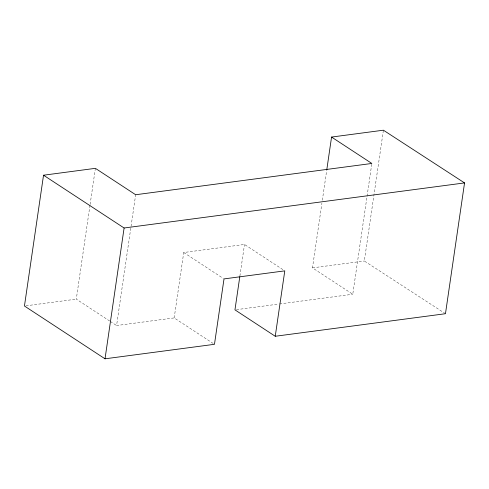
<?xml version="1.0" encoding="UTF-8"?>
<svg xmlns="http://www.w3.org/2000/svg" width="489" height="489" viewBox="0 0 489 489"><rect width="100%" height="100%" fill="white"/><g stroke="black" fill="none" stroke-linecap="round" stroke-linejoin="round"><path stroke-width="0.37" stroke-dasharray="2.44 1.83" d="M109.658 321.004L76.296 299.14L90 205.178M90.11 204.426L95.269 169.09M213.21 343.486L174.188 317.911L116.578 325.54L135.661 194.738M174.188 317.911L183.73 252.513L244.5 244.463L283.528 270.032M239.891 276.034L244.5 244.463M371.732 164.212L352.765 294.262L312.477 267.862L321.909 203.216M322.349 200.209L326.621 170.887M445.467 313.718L364.323 260.998L383.4 130.196M25.954 305.808L76.296 299.14M312.477 267.862L364.323 260.998M236.468 309.665L278.754 304.06M279.512 303.962L352.765 294.262M183.73 252.513L223.381 278.498M110.288 321.414L116.578 325.54"/><path stroke-width="0.73" d="M331.56 137.061L371.842 163.46L135.661 194.738L95.379 168.338L43.533 175.209L24.45 306.01L105.019 358.804L214.469 344.311L224.011 278.907L284.787 270.857L275.246 336.261L445.467 313.718L464.55 182.917L383.4 130.196L331.56 137.061L326.731 170.135M105.019 358.804L124.102 228.002L43.533 175.209M239.787 276.786L234.958 309.861L275.246 336.261M124.102 228.002L464.55 182.917"/></g></svg>
